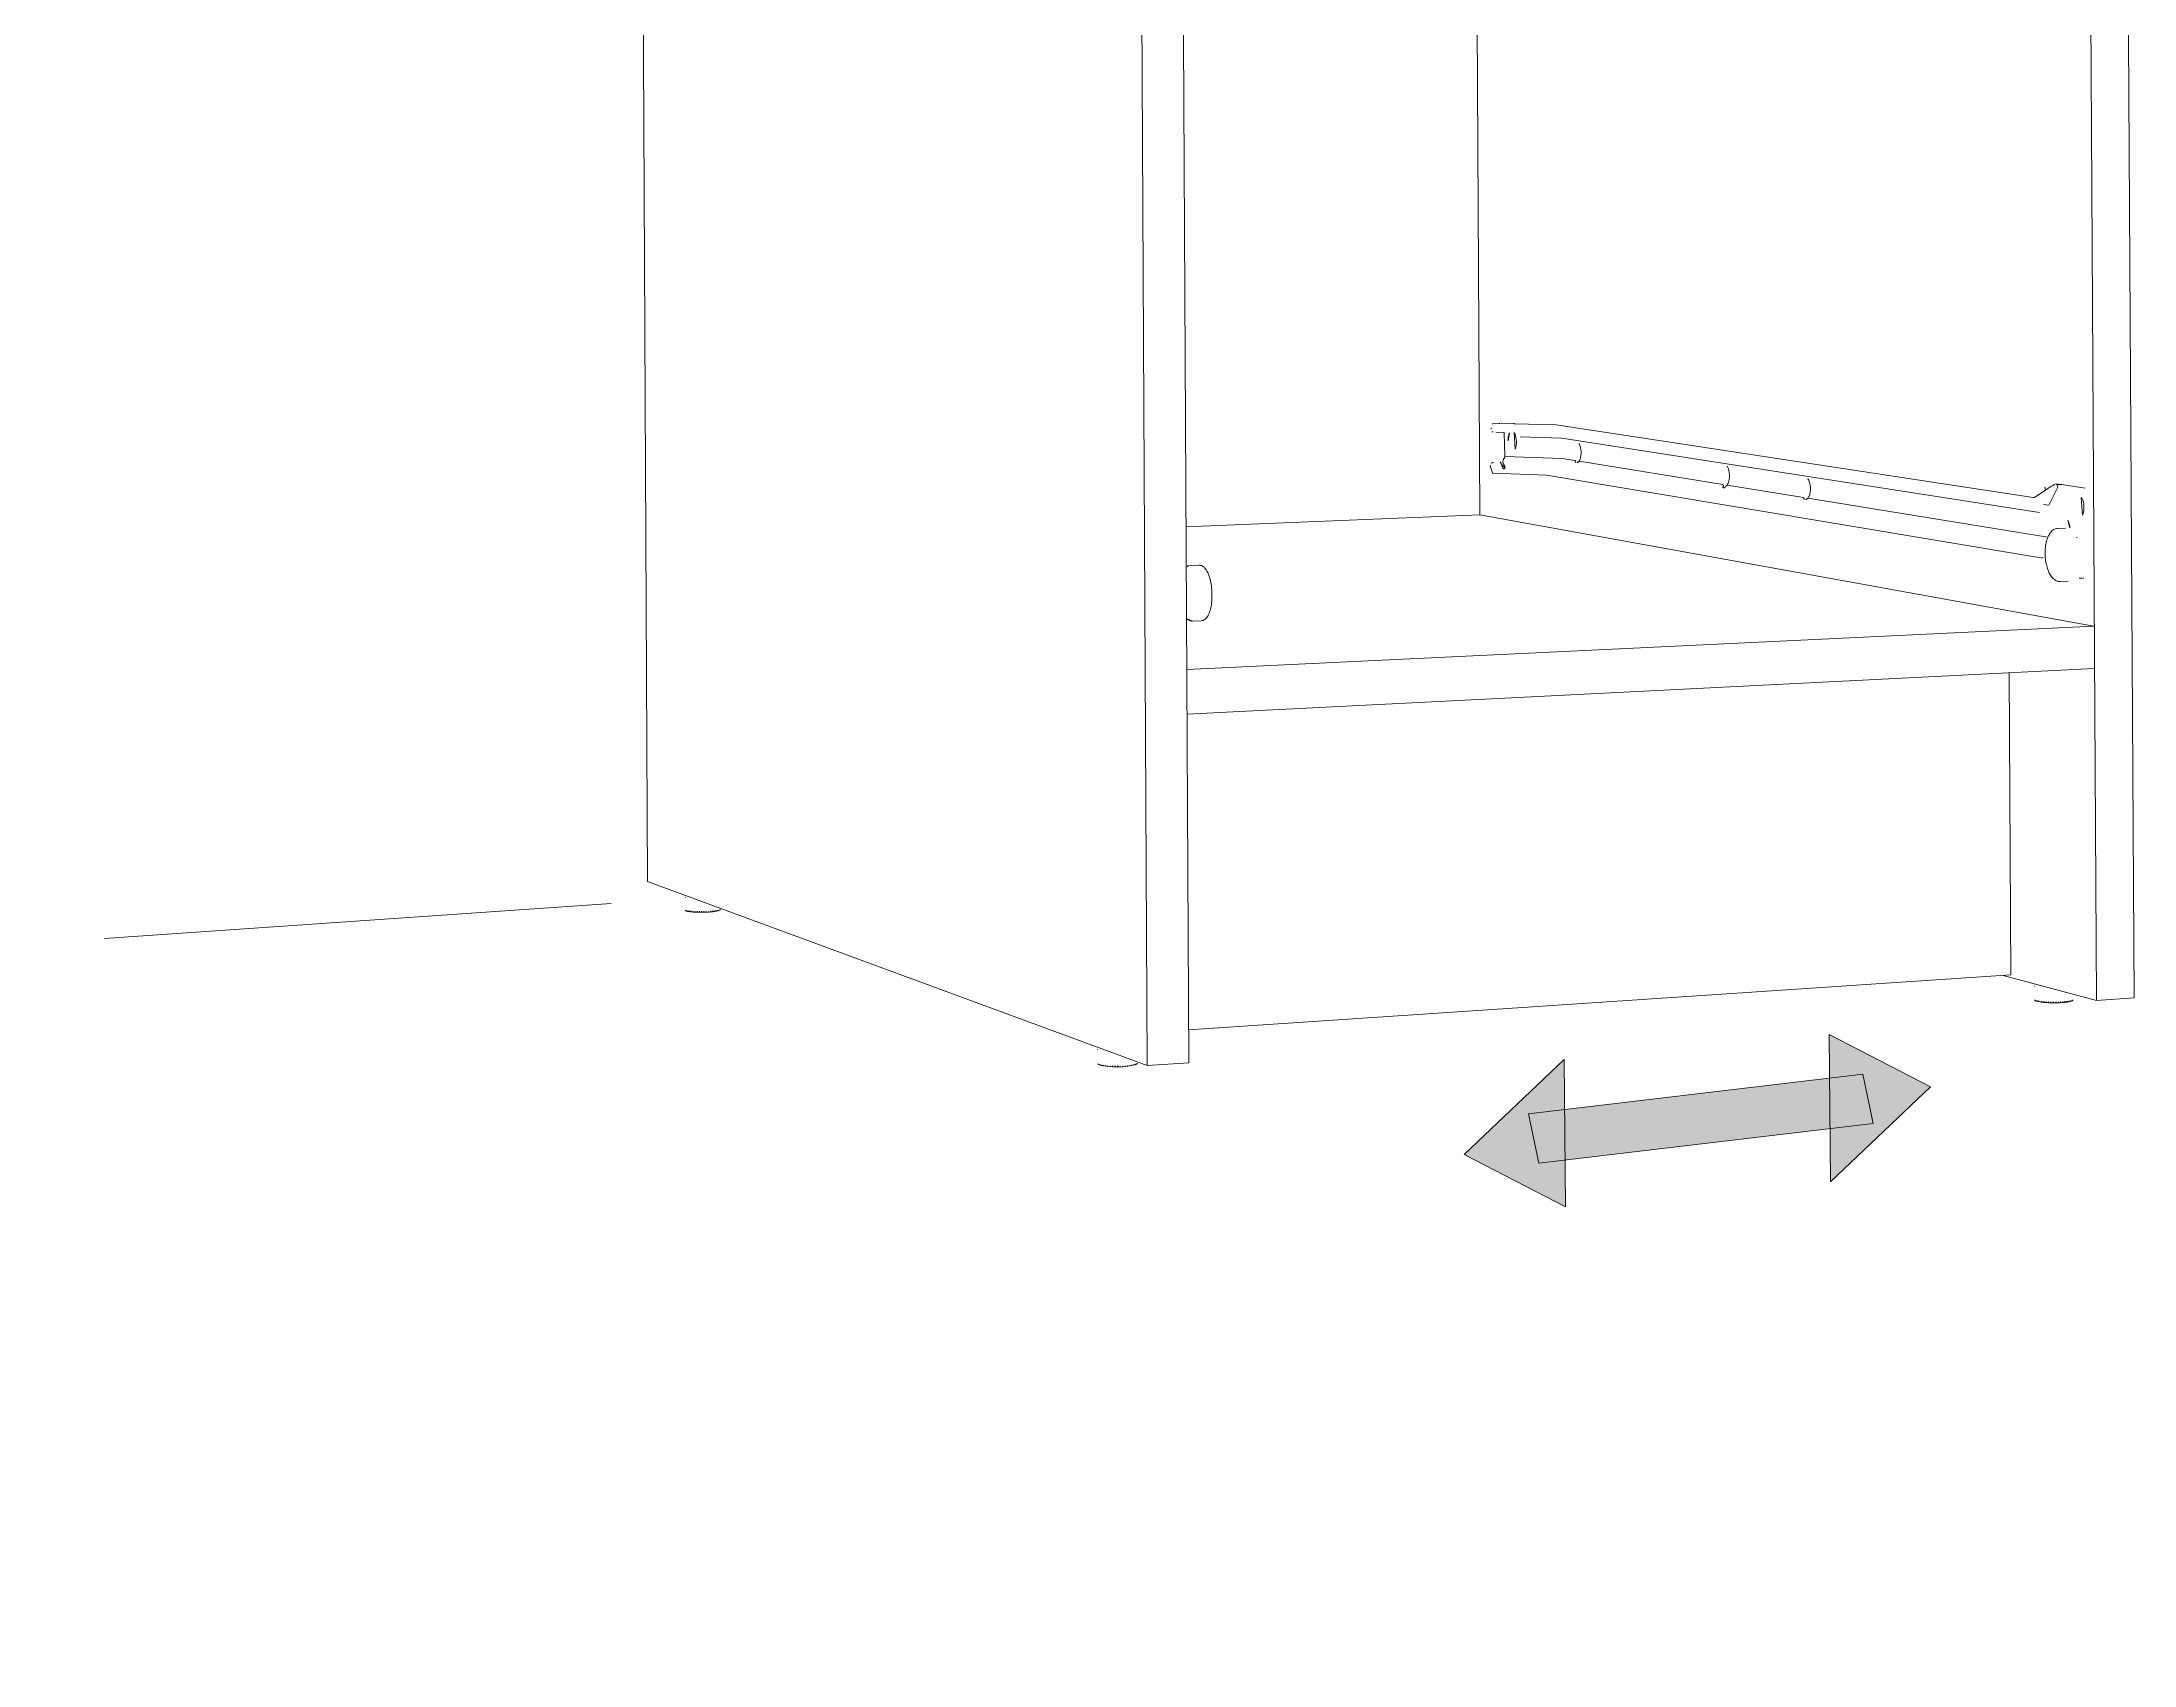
# Model space of a CAD drawing. Header units: metres. Extents: x -30.9 to 24.7, y -10.3 to 6.8.
# Drawn here: x 12.558 to 14.141, y -4.458 to -3.23 of the extents above; entities that cross this region are included whole.
import ezdxf

# ---------------------------------------------------------------- set-up
doc = ezdxf.new("R2010")
doc.units = ezdxf.units.M
doc.header["$MEASUREMENT"] = 0
doc.layers.add('PDF_Working_Num_Penna__7_Num_Penna__7', color=7, linetype='Continuous', lineweight=18)
doc.styles.add('GENERATED_STYLE_1', font='')
doc.styles.get('GENERATED_STYLE_1').set_extended_font_data('Arial')

msp = doc.modelspace()

# ---------------------------------------------------------------- hatches: boundary and pattern name
at = {"layer": 'PDF_Working_Num_Penna__7_Num_Penna__7', "linetype": 'Continuous', "lineweight": 18}
for points in [[(13.9106, -3.9806), (13.9116, -4.092), (13.9872, -4.0201)], [(13.7101, -3.9994), (13.6344, -4.0713), (13.7111, -4.1108)], [(13.691, -4.0778), (13.9439, -4.0479), (13.9359, -4.0106), (13.6831, -4.0405)]]:
    msp.add_hatch(color=7, dxfattribs=at).paths.add_polyline_path(points)

# ---------------------------------------------------------------- linework, layer by layer
at = {"layer": 'PDF_Working_Num_Penna__7_Num_Penna__7', "color": 7, "linetype": 'Continuous', "lineweight": 18, "flags": 128}
for points in [[(13.3946, -4.004), (13.3851, -2.1583)], [(13.426, -4.0019), (13.4165, -2.1601)], [(14.1129, -3.9549), (14.1026, -2.1998)], [(14.131, -2.2014), (14.1413, -3.9529), (14.1129, -3.9549)], [(13.0089, -2.3016), (13.0164, -3.8648), (13.3946, -4.004), (13.426, -4.0019)], [(13.6462, -3.5875), (13.6417, -2.7513)], [(13.6584, -3.5248), (13.6646, -3.525), (13.6651, -3.5433)], [(13.7039, -3.5193), (13.6725, -3.5185), (13.6722, -3.5183), (13.6625, -3.5181)], [(13.6768, -3.5284), (13.7082, -3.5293), (14.0696, -3.5857)], [(14.0657, -3.5744), (14.065, -3.5744), (13.7039, -3.5193)], [(14.0707, -3.6198), (13.6966, -3.5574), (13.656, -3.5558), (13.6558, -3.5557), (13.6557, -3.5555), (13.6543, -3.5511)], [(14.0801, -3.565), (14.0792, -3.5654), (14.0783, -3.566), (14.0658, -3.5743)], [(14.0842, -3.5646), (14.0827, -3.5644), (14.0836, -3.5664), (14.0768, -3.5801), (14.0728, -3.5795)], [(14.1041, -3.5671), (14.0865, -3.5645)], [(13.4239, -3.5965), (13.6462, -3.5875)], [(14.1107, -3.6715), (13.6462, -3.5875)], [(14.0913, -3.6376), (14.0854, -3.6379), (14.0848, -3.6379), (14.0842, -3.6378), (14.0835, -3.6377), (14.083, -3.6375), (14.0824, -3.6373), (14.0816, -3.6369), (14.081, -3.6364), (14.0803, -3.6359), (14.0797, -3.6353), (14.0791, -3.6346), (14.0786, -3.6339), (14.078, -3.6331), (14.0775, -3.6322), (14.0771, -3.6314), (14.0766, -3.6303), (14.0762, -3.6293), (14.0758, -3.6281), (14.0754, -3.627), (14.0751, -3.6258), (14.0748, -3.6246), (14.0745, -3.6233), (14.0743, -3.6221), (14.0742, -3.6208), (14.074, -3.6195), (14.074, -3.6182), (14.0739, -3.617), (14.0739, -3.6157), (14.074, -3.6144), (14.074, -3.6132), (14.0742, -3.612), (14.0743, -3.6108), (14.0745, -3.6096), (14.0747, -3.6085), (14.075, -3.6074), (14.0753, -3.6063), (14.0756, -3.6053), (14.076, -3.6043), (14.0764, -3.6034), (14.0769, -3.6025), (14.0773, -3.6017), (14.0779, -3.6009), (14.0785, -3.6002), (14.0791, -3.5996), (14.0798, -3.599), (14.0804, -3.5986), (14.0811, -3.5983), (14.0818, -3.598), (14.0826, -3.5978), (14.0833, -3.5977), (14.0893, -3.5975)], [(13.4271, -3.6257), (13.4336, -3.6254), (13.4343, -3.6254), (13.4349, -3.6256), (13.4356, -3.6258), (13.4361, -3.626), (13.4367, -3.6264), (13.4373, -3.6268), (13.4378, -3.6272), (13.4383, -3.6278), (13.4388, -3.6284), (13.4393, -3.6291), (13.4397, -3.6299), (13.4401, -3.6307), (13.4406, -3.6315), (13.441, -3.6326), (13.4414, -3.6337), (13.4418, -3.6348), (13.4421, -3.6361), (13.4424, -3.6373), (13.4427, -3.6386), (13.4429, -3.6399), (13.4431, -3.6412), (13.4433, -3.6425), (13.4434, -3.6439), (13.4435, -3.6452), (13.4436, -3.6465), (13.4436, -3.6478), (13.4436, -3.6491), (13.4436, -3.6504), (13.4435, -3.6517), (13.4434, -3.653), (13.4432, -3.6542), (13.4431, -3.6554), (13.4429, -3.6566), (13.4427, -3.6577), (13.4424, -3.6588), (13.4421, -3.6598), (13.4418, -3.6608), (13.4415, -3.6617), (13.441, -3.6627), (13.4406, -3.6635), (13.4401, -3.6643), (13.4396, -3.665), (13.4391, -3.6656), (13.4386, -3.6661), (13.4381, -3.6666), (13.4374, -3.6669), (13.4368, -3.6673), (13.4361, -3.6674), (13.4354, -3.6675), (13.4288, -3.6678)], [(13.4245, -3.7045), (14.1107, -3.6715)], [(13.4246, -3.7382), (14.1109, -3.7036)], [(14.048, -3.9354), (14.0467, -3.7069)], [(12.989, -3.8814), (12.6056, -3.9078)], [(13.0451, -3.8864), (13.0452, -3.8867), (13.0454, -3.8869), (13.0457, -3.887), (13.0459, -3.8872), (13.0464, -3.8873), (13.0468, -3.8874), (13.0474, -3.8875), (13.048, -3.8876), (13.0487, -3.8877), (13.0494, -3.8878), (13.0502, -3.8878), (13.0511, -3.8879), (13.052, -3.888), (13.0529, -3.888), (13.0539, -3.8881), (13.0549, -3.8881), (13.0559, -3.8881), (13.057, -3.8881), (13.058, -3.8881), (13.059, -3.8881), (13.0601, -3.888), (13.0611, -3.888), (13.0621, -3.888), (13.0631, -3.8879), (13.0641, -3.8878), (13.065, -3.8877), (13.0659, -3.8877), (13.0667, -3.8875), (13.0675, -3.8874), (13.0681, -3.8873), (13.0687, -3.8872), (13.0692, -3.8871), (13.0697, -3.887), (13.0701, -3.8869), (13.0705, -3.8868), (13.0709, -3.8866), (13.0712, -3.8864), (13.0714, -3.8862), (13.0714, -3.8859)], [(13.4259, -3.9769), (14.048, -3.9354)], [(14.0422, -3.9358), (14.1129, -3.9549)], [(14.066, -3.9543), (14.0661, -3.9546), (14.0663, -3.9548), (14.0666, -3.955), (14.0669, -3.9552), (14.0673, -3.9553), (14.0678, -3.9554), (14.0684, -3.9556), (14.0691, -3.9557), (14.0698, -3.9559), (14.0706, -3.956), (14.0715, -3.9561), (14.0724, -3.9562), (14.0733, -3.9563), (14.0743, -3.9564), (14.0754, -3.9564), (14.0765, -3.9565), (14.0775, -3.9565), (14.0787, -3.9566), (14.0798, -3.9566), (14.081, -3.9566), (14.0821, -3.9566), (14.0832, -3.9566), (14.0844, -3.9565), (14.0854, -3.9565), (14.0865, -3.9564), (14.0875, -3.9564), (14.0885, -3.9563), (14.0894, -3.9562), (14.0903, -3.9561), (14.091, -3.956), (14.0916, -3.9559), (14.0922, -3.9558), (14.0927, -3.9556), (14.0932, -3.9555), (14.0937, -3.9554), (14.0941, -3.9552), (14.0944, -3.955), (14.0946, -3.9549), (14.0948, -3.9547), (14.0948, -3.9545), (14.0946, -3.9546)]]:
    msp.add_lwpolyline(points, dxfattribs=at)
for points in [[(13.6549, -3.5227), (13.6548, -3.5224), (13.6547, -3.522), (13.6548, -3.5216)], [(13.6564, -3.5247), (13.6552, -3.5247)], [(13.6557, -3.5188), (13.6557, -3.5186)], [(13.6559, -3.5185), (13.6607, -3.5183), (13.661, -3.5183), (13.6613, -3.5183)], [(13.6607, -3.5183), (13.6609, -3.5183)], [(13.6617, -3.5181), (13.6614, -3.5182), (13.6612, -3.5183)], [(13.6627, -3.5181), (13.6625, -3.5181)], [(13.6676, -3.5313), (13.6676, -3.5304), (13.6677, -3.5295), (13.6678, -3.5286), (13.6679, -3.5278), (13.6681, -3.527), (13.6683, -3.5263), (13.6686, -3.5257)], [(13.6722, -3.5183), (13.6728, -3.5184)], [(13.7046, -3.5193), (13.7044, -3.5193)], [(13.6543, -3.5499), (13.6542, -3.5503), (13.6541, -3.5507)], [(13.6565, -3.5477), (13.6561, -3.5477), (13.6557, -3.5479), (13.6554, -3.5481), (13.6551, -3.5483)], [(13.6627, -3.5492), (13.6622, -3.5477), (13.6619, -3.5476), (13.6616, -3.5475)], [(13.6627, -3.5492), (13.6637, -3.552), (13.6638, -3.5522), (13.6639, -3.5523), (13.6642, -3.5525), (13.6646, -3.5525), (13.6648, -3.5523), (13.6651, -3.5521), (13.6651, -3.5519)], [(13.6653, -3.5511), (13.6652, -3.5514)], [(13.7199, -3.548), (13.72, -3.5479), (13.7202, -3.5477), (13.7205, -3.5475), (13.7207, -3.5474), (13.7209, -3.5472), (13.7211, -3.5471)], [(13.8337, -3.5637), (13.834, -3.5637)], [(13.8929, -3.5761), (13.893, -3.5759), (13.8932, -3.5758), (13.8935, -3.5756), (13.8938, -3.5754), (13.894, -3.5752), (13.8942, -3.575)], [(13.8948, -3.5735), (13.8951, -3.5735)], [(14.065, -3.5744), (14.0652, -3.5744)], [(14.0742, -3.5687), (14.074, -3.568), (14.0739, -3.5673), (14.0738, -3.5665)], [(14.0801, -3.565), (14.0803, -3.5648), (14.0806, -3.5647), (14.0808, -3.5646), (14.0809, -3.5645), (14.0811, -3.5644)], [(14.0827, -3.5644), (14.0823, -3.5643), (14.0818, -3.5643)], [(14.0865, -3.5645), (14.0861, -3.5645), (14.0855, -3.5644), (14.0849, -3.5644), (14.0843, -3.5643), (14.0835, -3.5643), (14.0828, -3.5642), (14.0821, -3.5642)], [(14.0843, -3.5649), (14.0842, -3.5647)], [(14.091, -3.5915), (14.0914, -3.5923), (14.0918, -3.5932), (14.0921, -3.5941), (14.0923, -3.5951), (14.0925, -3.5962), (14.0926, -3.5972)], [(14.0979, -3.6047), (14.0979, -3.6043)], [(14.0724, -3.62), (14.0717, -3.62), (14.0712, -3.6199)], [(13.4249, -3.6264), (13.4254, -3.6261), (13.426, -3.6259), (13.4266, -3.6258)], [(14.101, -3.6354), (14.1006, -3.6354), (14.1002, -3.6353), (14.0998, -3.6353)], [(14.101, -3.6354), (14.1015, -3.6354), (14.1017, -3.6354)], [(14.1027, -3.6354), (14.1024, -3.6354), (14.1022, -3.6354)], [(14.1031, -3.6354), (14.103, -3.6354)], [(14.1053, -3.6353), (14.1051, -3.6353)], [(13.4288, -3.6678), (13.4282, -3.6678), (13.4276, -3.6677), (13.427, -3.6675), (13.4264, -3.6672), (13.4258, -3.6669), (13.4252, -3.6665), (13.4247, -3.6661)], [(13.0451, -3.8774), (13.0449, -3.8773)], [(13.0451, -3.8769), (13.0453, -3.8768)], [(13.0465, -3.887), (13.0463, -3.8869)], [(13.0466, -3.8869), (13.0466, -3.887)], [(13.0471, -3.887), (13.0473, -3.887)], [(13.0474, -3.8872), (13.0472, -3.8871)], [(13.0476, -3.887), (13.0475, -3.8872)], [(13.0482, -3.8871), (13.0485, -3.8872)], [(13.0485, -3.8873), (13.0483, -3.8873)], [(13.0487, -3.8872), (13.0485, -3.8873)], [(13.0494, -3.8873), (13.0497, -3.8873)], [(13.0497, -3.8875), (13.0495, -3.8875)], [(13.0507, -3.8874), (13.0509, -3.8874), (13.0511, -3.8874)], [(13.0522, -3.8875), (13.0524, -3.8875), (13.0527, -3.8875)], [(13.0538, -3.8875), (13.0541, -3.8876), (13.0543, -3.8876)], [(13.0555, -3.8876), (13.0558, -3.8876), (13.056, -3.8876)], [(13.0571, -3.8876), (13.0575, -3.8876)], [(13.0589, -3.8875), (13.0593, -3.8876)], [(13.0606, -3.8875), (13.0608, -3.8875), (13.061, -3.8875)], [(13.0623, -3.8874), (13.0625, -3.8874), (13.0627, -3.8874)], [(13.0639, -3.8873), (13.0641, -3.8873), (13.0643, -3.8873)], [(13.0654, -3.8872), (13.0656, -3.8872), (13.0658, -3.8871)], [(13.0668, -3.887), (13.067, -3.887)], [(13.0673, -3.8869), (13.0673, -3.8871)], [(13.068, -3.8868), (13.0682, -3.8868)], [(13.0685, -3.8868), (13.0684, -3.8869)], [(13.0691, -3.8866), (13.0693, -3.8866)], [(13.0695, -3.8866), (13.0694, -3.8867)], [(13.07, -3.8864), (13.0701, -3.8864)], [(13.0714, -3.8859), (13.0716, -3.8858)], [(14.066, -3.944), (14.0662, -3.9439)], [(14.066, -3.944), (14.066, -3.9441)], [(14.0671, -3.9549), (14.0669, -3.9549)], [(14.0676, -3.9549), (14.0679, -3.955)], [(14.0679, -3.9552), (14.0677, -3.9551)], [(14.0686, -3.9551), (14.0688, -3.9552)], [(14.069, -3.9554), (14.0688, -3.9553)], [(14.0698, -3.9553), (14.0702, -3.9554)], [(14.0702, -3.9556), (14.07, -3.9555)], [(14.0712, -3.9555), (14.0714, -3.9556), (14.0716, -3.9556)], [(14.0716, -3.9558), (14.0714, -3.9557), (14.0713, -3.9556)], [(14.0727, -3.9556), (14.0729, -3.9557), (14.0732, -3.9557)], [(14.0744, -3.9558), (14.0747, -3.9558), (14.0749, -3.9558)], [(14.0761, -3.9559), (14.0765, -3.956), (14.0767, -3.956)], [(14.0779, -3.956), (14.0783, -3.956), (14.0786, -3.956)], [(14.0787, -3.956), (14.0787, -3.9562)], [(14.0798, -3.956), (14.0802, -3.956), (14.0804, -3.956)], [(14.0817, -3.956), (14.0819, -3.956), (14.0821, -3.956)], [(14.0825, -3.956), (14.0824, -3.9562), (14.0822, -3.9562)], [(14.0836, -3.956), (14.0838, -3.956), (14.084, -3.956)], [(14.0854, -3.9559), (14.0856, -3.9559), (14.0858, -3.9559)], [(14.0871, -3.9558), (14.0873, -3.9558), (14.0875, -3.9558)], [(14.0887, -3.9557), (14.0889, -3.9557), (14.0891, -3.9557)], [(14.0894, -3.9556), (14.0893, -3.9558)], [(14.0902, -3.9555), (14.0904, -3.9555)], [(14.0908, -3.9554), (14.0907, -3.9556)], [(14.0915, -3.9553), (14.0917, -3.9553)], [(14.092, -3.9553), (14.0918, -3.9555)], [(14.0926, -3.9552), (14.0928, -3.9552)], [(14.093, -3.9551), (14.093, -3.9553)], [(14.0935, -3.9549), (14.0937, -3.9549)], [(14.0939, -3.9549), (14.0938, -3.955)], [(14.0948, -3.9543), (14.095, -3.9542)], [(13.9106, -3.9806), (13.9116, -4.092), (13.9872, -4.0201)], [(13.3571, -3.992), (13.3571, -3.9922)], [(13.3581, -4.0033), (13.3583, -4.0034)], [(13.3584, -4.0036), (13.3582, -4.0035)], [(13.359, -4.0036), (13.3592, -4.0036)], [(13.3593, -4.0038), (13.3591, -4.0038)], [(13.3601, -4.0038), (13.3602, -4.0039), (13.3604, -4.0039)], [(13.3604, -4.0041), (13.3603, -4.004)], [(13.3613, -4.004), (13.3615, -4.0041), (13.3617, -4.0041)], [(13.3618, -4.0042), (13.3616, -4.0042)], [(13.3628, -4.0042), (13.363, -4.0042), (13.3632, -4.0042)], [(13.3632, -4.0044), (13.363, -4.0044)], [(13.3644, -4.0043), (13.3647, -4.0044), (13.3649, -4.0044)], [(13.3662, -4.0044), (13.3665, -4.0045), (13.3667, -4.0045)], [(13.368, -4.0045), (13.3684, -4.0046), (13.3686, -4.0046)], [(13.3688, -4.0045), (13.3687, -4.0047), (13.3684, -4.0048)], [(13.3699, -4.0046), (13.3703, -4.0046), (13.3706, -4.0046)], [(13.3708, -4.0046), (13.3707, -4.0047)], [(13.3719, -4.0046), (13.3721, -4.0046), (13.3723, -4.0046), (13.3726, -4.0046)], [(13.3728, -4.0046), (13.3727, -4.0047)], [(13.3739, -4.0045), (13.3741, -4.0046), (13.3743, -4.0046), (13.3745, -4.0045)], [(13.3758, -4.0044), (13.376, -4.0045), (13.3763, -4.0045)], [(13.3777, -4.0044), (13.3779, -4.0044), (13.3782, -4.0044)], [(13.3795, -4.0042), (13.3797, -4.0042), (13.38, -4.0042)], [(13.3812, -4.004), (13.3814, -4.004), (13.3816, -4.004)], [(13.3818, -4.0039), (13.3817, -4.0041)], [(13.3827, -4.0038), (13.3829, -4.0038), (13.3831, -4.0038)], [(13.3833, -4.0038), (13.3832, -4.0039)], [(13.384, -4.0036), (13.3842, -4.0036)], [(13.3845, -4.0035), (13.3845, -4.0037)], [(13.3851, -4.0034), (13.3854, -4.0033)], [(13.3856, -4.0032), (13.3855, -4.0034)], [(13.3861, -4.0031), (13.3863, -4.003)], [(13.3865, -4.003), (13.3864, -4.0032)], [(13.3867, -4.0028), (13.3869, -4.0028)], [(13.3871, -4.0027), (13.387, -4.0029)], [(13.7101, -3.9994), (13.7111, -4.1108), (13.6344, -4.0713)], [(13.691, -4.0778), (13.9439, -4.0479), (13.9359, -4.0106), (13.6831, -4.0405)]]:
    msp.add_lwpolyline(points, close=True, dxfattribs=at)
for points in [[(13.6723, -3.5252), (13.6724, -3.5255), (13.6726, -3.5257, -0.186796), (13.673, -3.5377)], [(14.1023, -3.5877, 0.199477), (14.1017, -3.5745), (14.1012, -3.5742)]]:
    msp.add_lwpolyline(points, format="xyb", close=True, dxfattribs=at)
for points in [[(13.6653, -3.5511), (13.6652, -3.5506), (13.665, -3.5502), (13.6647, -3.5498, -0.401275), (13.6646, -3.5446), (13.6649, -3.5442), (13.665, -3.5438), (13.6651, -3.5433), (13.7085, -3.5448), (13.7182, -3.5464), (13.7184, -3.5466), (13.7185, -3.5468), (13.7186, -3.5471), (13.7187, -3.5473), (13.7187, -3.5475), (13.7187, -3.5477), (13.7186, -3.5478)], [(13.7212, -3.5333), (13.7214, -3.5334, -0.186793), (13.7221, -3.5455), (13.7218, -3.5461), (13.7215, -3.5465), (13.7213, -3.5468), (13.8301, -3.5644), (13.8302, -3.5647), (13.8304, -3.5649), (13.8305, -3.5652), (13.8306, -3.5654), (13.8306, -3.5656), (13.8306, -3.5658), (13.8304, -3.566), (13.8303, -3.5661), (13.8301, -3.5663), (13.8301, -3.5666), (13.8301, -3.5668), (13.8304, -3.5669), (13.8307, -3.567), (13.8308, -3.567), (13.8311, -3.5669), (13.8313, -3.5668), (13.8315, -3.5666), (13.8316, -3.5665), (13.8318, -3.5664), (13.8319, -3.5662), (13.832, -3.5661), (13.8322, -3.5659), (13.8325, -3.5657), (13.8327, -3.5655), (13.8329, -3.5653), (13.8331, -3.5652), (13.8333, -3.565)], [(13.8332, -3.5509), (13.8335, -3.5509), (13.8337, -3.551, -0.190242), (13.8342, -3.5635), (13.8339, -3.5641), (13.8336, -3.5645), (13.8333, -3.565), (13.891, -3.5743), (13.8912, -3.5745), (13.8914, -3.5748), (13.8915, -3.575), (13.8916, -3.5752), (13.8916, -3.5755), (13.8916, -3.5757), (13.8914, -3.5759)], [(13.8942, -3.5604), (13.8946, -3.5605), (13.8948, -3.5606, -0.201915), (13.8954, -3.5733), (13.8951, -3.5739), (13.8947, -3.5744), (13.8944, -3.5749), (14.076, -3.6042)], [(13.3874, -4.0024), (13.3873, -4.0026, -0.161111), (13.3574, -4.0029), (13.3572, -4.0028), (13.3573, -4.003), (13.3575, -4.003), (13.3576, -4.0032)]]:
    msp.add_lwpolyline(points, format="xyb", dxfattribs=at)

# ---------------------------------------------------------------- texts
at = {"layer": 'PDF_Working_Num_Penna__7_Num_Penna__7', "color": 7, "linetype": 'Continuous', "lineweight": 18, "insert": (12.5583, -4.4577), "char_height": 0.00000428, "attachment_point": 7, "style": 'GENERATED_STYLE_1'}
msp.add_mtext('\\A1;{\\pql;\\fArial|b0|i0|c0|p34;22}', dxfattribs=at)

doc.saveas('drawing.dxf')
